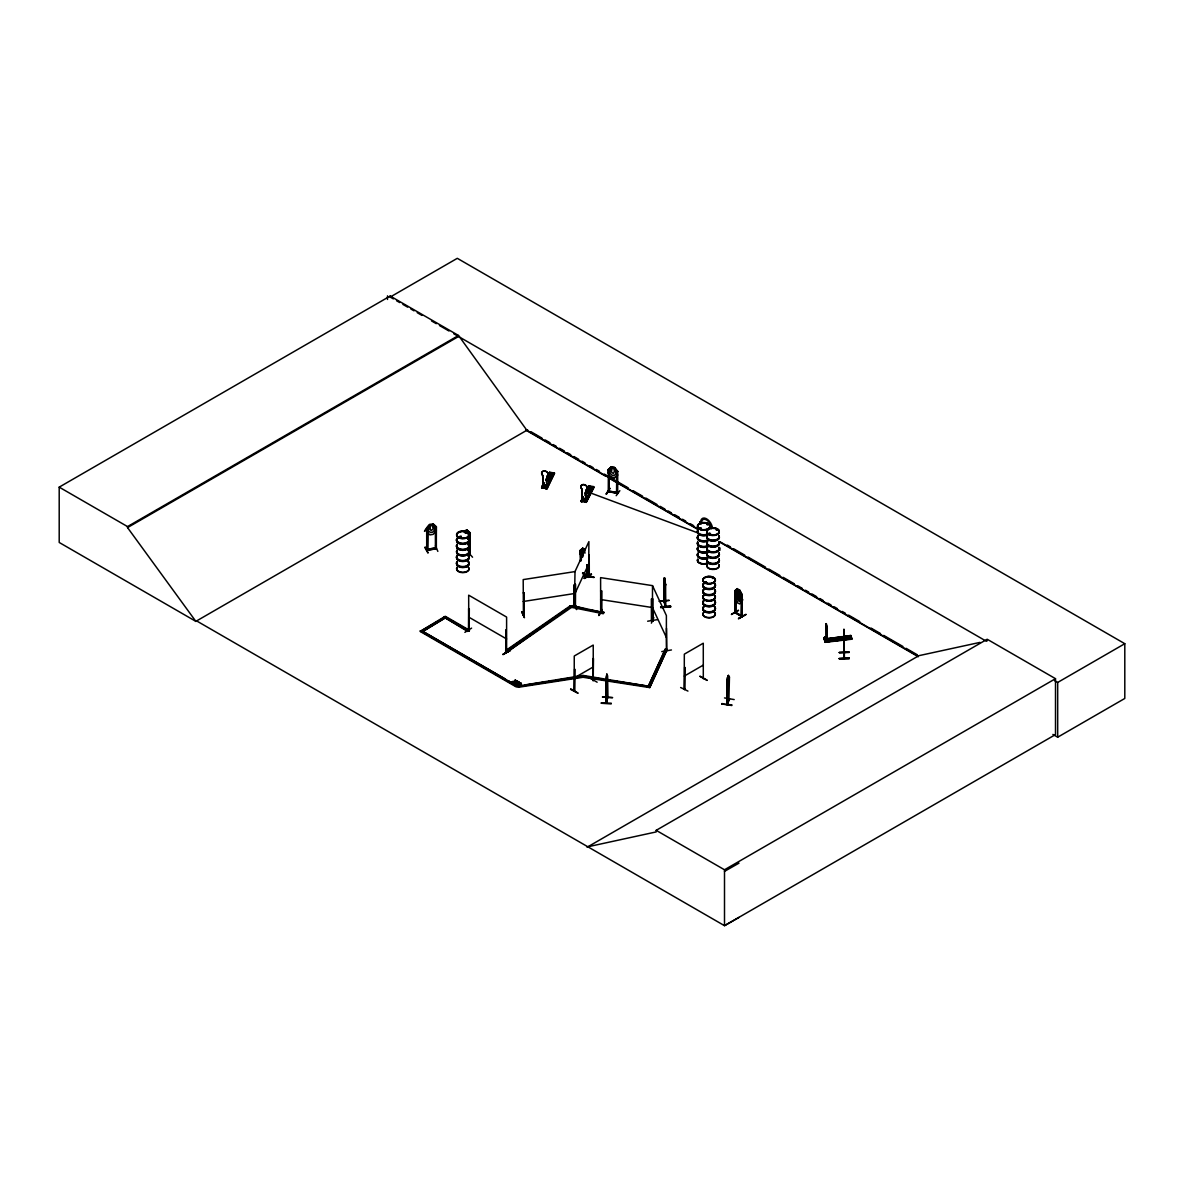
<?xml version="1.0" encoding="UTF-8"?>
<svg xmlns="http://www.w3.org/2000/svg" width="1184" height="1184" viewBox="0 0 1184 1184"><rect width="100%" height="100%" fill="white"/><g stroke="black" fill="none" stroke-linecap="round" stroke-linejoin="round"><path stroke-width="1.5" d="M664.461 600.392L664.268 601.857L664.52 577.703L664.135 579.376M665.26 606.415L665.171 584.511M665.63 584.467L665.63 606.312M826.092 638.516L826.965 640.396L827.276 628.068L826.299 623.628L826.299 638.487L825.618 637.732M825.011 637.776L826.328 638.132L825.633 637.85M826.758 640.411L827.068 628.097L826.092 623.657M606.09 680.548L606.445 703.296L606.223 680.785M825.84 637.821L825.337 638.368M826.151 623.672L826.299 638.487L826.092 637.569M606.637 675.812L606.534 681.644L606.563 680.8M729.374 698.678L726.798 704.51L726.991 681.747L726.754 682.62L727.509 677.263L727.198 704.613L727.879 677.159M727.109 703.355L727.464 704.066M728.9 699.478L729.448 677.1L728.264 675.472L729.448 677.1M611.255 703.207L601.265 702.852M611.196 703.932L601.206 703.252M581.092 559.884L581.078 550.575M664.416 581.255L664.668 578.902M735.678 591.053L735.516 613.075C737.292 611.995 733.532 611.669 735.915 612.113M741.421 594.368L741.347 616.45L741.598 601.62M546.475 486.594L547.2 476.042A3.36 2.62 27 0 0 547.2 472.164A3.36 2.62 27 0 0 542.642 471.395A3.36 2.62 27 0 0 542.642 475.272L543.308 485.943L547.186 486.52L547.556 485.44L547.556 486.876L542.731 486.047L542.731 484.626L543.101 485.825M585.592 500.181L586.317 489.628A3.36 2.62 27 0 0 586.317 485.751A3.36 2.62 27 0 0 581.773 484.981A3.36 2.62 27 0 0 581.773 488.844L582.439 499.515M606.652 681.022L606.77 675.191M605.986 681.333L606.904 673.992L606.578 702.378M427.838 528.212L427.602 550.264L427.676 528.286L426.802 528.434M435.638 526.924L436.422 526.88L436.274 548.769L426.699 550.353L426.699 528.242L427.764 528.064M606.992 679.172L606.46 683.775L606.193 682.961M616.908 471.336L616.642 493.269L616.642 471.158L617.708 471.365L617.693 493.476L608.265 491.626L608.384 469.53L609.242 469.708L609.094 491.819M576.578 609.597L573.826 603.618L574.936 606.682M575.602 606.371L575.261 605.394M731.919 704.82L722.018 704.154M722.003 704.243L722.136 703.474M731.801 705.531L722.107 703.903M664.194 580.308L664.52 577.822M570.259 606.03L579.997 607.555M664.091 601.339L665.423 606.178M664.638 601.709L664.476 579.346M665.793 606.874L664.594 601.309M825.041 638.487C823.768 633.114 825.618 647.041 824.789 637.214M545.173 485.011L544.344 486.062L544.773 484.907M544.758 485.618L544.581 484.626M583.194 499.026L584.038 498.331L583.964 499.248M583.638 499.456L583.904 498.198L583.816 499.604M729.536 699.019L727.302 704.495M570.584 689.369L577.896 693.262M570.762 688.836L577.896 692.936M680.637 687.519L687.948 691.086M470.063 554.053L469.145 555.044L469.944 532.726L470.166 554.793L470.27 532.904L467.132 530.121L463.98 530.876L464.616 532.741L466.096 530.98M575.646 606.371L575.187 605.468M612.483 697.716L602.552 696.814M607.644 698.057L607.2 675.531C605.69 669.493 606.238 700.114 606.09 703.266L607.303 697.494M607.17 697.346L607.703 696.74L606.519 703.178M612.528 697.509L602.478 697.169M664.86 584.659L664.416 582.78M460.443 537.21L458.519 537.062A6.26 3.611 0 0 1 461.198 536.204M466.244 533.288L467.044 533.096M466.244 533.007L466.659 532.696M466.082 533.066L467.044 532.918L466.037 533.17M700.736 528.834C702.778 528.108 698.516 527.324 699.744 528.922M700.01 528.774L700.691 529.07M701.224 528.686C700.084 527.709 702.334 528.612 700.588 528.863M707.84 524.69L707.292 524.009M706.922 524.556L707.928 524.305M707.366 524.556L707.1 524.586M708.787 534.028L709.897 533.229M709.719 534.014L709.719 533.259M710.563 533.599L709.083 534.162M716.202 529.914L717.208 529.988M705.472 582.35L706.463 582.054L704.939 582.602M706.626 582.602L705.782 581.655M712.605 577.851L712.413 578.488M713.182 578.488L712.872 578.118M844.029 641.506L843.926 629.118L844.029 658.422L844.029 656.972M586.879 492.411L589.114 492.44L587.012 492.5M586.909 492.574C588.492 489.318 589.854 494.986 586.909 492.352M664.52 588.063L664.979 590.076L663.972 582.78M738.017 589.662L741.998 598.364L739.63 600.466L737.218 599.074L734.761 594.279L737.218 592.133L739.586 593.598L740.755 600.288L739.216 601.457L736.093 597.594L738.106 589.617M653.08 608.191L653.08 621.304L651.452 619.913L652.606 621.319M652.502 620.86L651.629 620.801L651.555 598.823L651.555 620.727L652.414 620.875L652.502 585.636L600.599 577.629L600.673 612.912L601.502 613.016L601.576 590.875L600.599 590.934L601.487 591.068M653.109 621.363L652.961 620.046M666.488 628.319L666.799 650.756L666.252 649.942M844.414 653.183L844.429 651.836M844.414 658.348L843.926 630.658M612.365 467.636L611.344 471.928L613.401 473.674L614.466 471.01L613.43 467.769L612.394 467.576M436.245 548L435.194 548.74L436.052 547.733M727.509 687.682L729.137 680.43L727.509 687.682L726.769 682.591L728.382 675.368L727.642 685.107L727.154 684.263M724.519 697.924L734.198 699.581M727.346 703.71L729.226 699.004M464.069 531.054L467.177 530.18L470.166 532.963L469.101 532.933M524.246 614.096L523.224 614.259M575.113 605.986L574.906 606.785L575.468 605.971M544.107 485.544L544.862 485.248M583.505 498.464L583.312 499.308L584.23 498.627M515.292 679.927L514.626 684.382L514.626 681.629L512.258 681.644L512.258 683.02L514.714 682.694L515.292 679.927L515.736 681.555M508.291 680.726L518.311 686.513L518.888 685.092L521.315 684.781L521.315 683.405L518.888 683.716L516.387 687.001L420.157 631.442L445.258 616.272L468.968 629.962L467.576 630.761L443.867 617.071L467.576 631.442L468.968 630.643L445.258 616.953L421.741 630.524M664.446 651.511L647.84 687.297L665.201 649.202L667.095 649.498L649.735 687.593L583.061 677.278L518.281 687.297L518.977 682.058L518.977 684.781L521.315 684.781M515.203 682.961L517.63 682.65L517.63 681.274L515.203 681.584L514.167 684.115L514.626 681.629M515.736 680.193L515.277 681.288L517.63 681.274M518.281 687.297L518.326 683.76L515.943 683.775L515.943 685.151L518.4 684.826M519.436 683.686L519.436 682.324M575.232 584.348L575.217 606.978L574.358 607.17L575.01 571.546L588.892 541.621L588.64 577.407M584.245 575.912L594.102 577.23L584.348 575.72M575.661 605.512L574.136 606.356M598.734 615.458L601.812 609.464L598.778 615.414M601.798 609.464L599.208 615.414M601.576 612.424L600.51 612.868L600.584 611.832M600.732 611.832L601.65 611.965L600.51 612.069M652.502 598.956L651.555 598.823M651.363 623.154L653.849 617.515M427.957 552.987L424.775 547.496M427.972 552.647L425.248 547.008M521.715 612.069L524.468 617.737L521.804 611.669M738.239 610.308L731.52 614.2M738.564 610.426L731.446 614.54M464.868 632.36L471.602 628.112M588.892 563.525L575.01 593.45L523.195 601.502M420.157 630.761L516.387 686.32L582.558 675.502L583.061 677.278L583.564 675.502L648.358 686.202L635.764 684.248M583.061 677.278L583.564 675.502M649.735 687.593L667.095 649.498M468.331 630.51L469.086 630.939L468.672 608.472L468.464 630.584M469.027 630.894C470.462 630.14 467.458 629.133 469.027 630.095M505.627 651.259L506.693 651.496L505.642 651.452M543.308 485.943L542.642 475.272M547.156 488.785L541.902 487.749L542.731 484.626M547.2 476.042L547.141 476.16A3.36 2.62 27 0 0 547.141 472.283A3.36 2.62 27 0 0 542.583 471.513A3.36 2.62 27 0 0 542.583 475.391M544.255 483.072L541.65 487.912L543.885 483.338M546.727 488.563L554.452 473.038L549.628 472.224L546.076 479.476L550.9 480.304L546.076 479.194M544.3 483.235L541.576 487.852M546.608 478.706L549.687 472.668L546.061 480.438M543.693 485.055L545.173 485.307L543.693 485.055C541.991 488.148 546.801 488.962 545.173 485.307M546.372 480.497L550.96 473.052M546.475 480.512L550.575 472.668M544.344 486.062L544.729 485.484M544.403 485.322L544.699 484.804M546.224 482.11L550.19 474.562M547.141 488.8L554.452 473.304L545.484 488.533L553.268 473.452M545.794 488.4L553.52 473.156L554.201 473.615M546.105 488.622L553.017 475.05M554.452 473.038L546.52 488.711L545.484 488.533M582.38 499.633L581.773 488.844M581.744 501.646L581.847 498.212L581.448 500.95L585.518 501.631L585.902 500.566L586.272 502.371M586.258 489.732L586.317 489.628A3.36 2.62 27 0 0 586.258 485.869A3.36 2.62 27 0 0 581.714 485.1A3.36 2.62 27 0 0 581.714 488.962M581.448 500.95L582.232 498.272M581.433 501.572L583.12 496.954M586.095 490.901L588.759 485.795L593.584 486.624L585.592 502.297L584.585 502.09L592.947 487.142M581.018 501.335L583.372 496.644M588.759 485.795L585.192 493.062L590.017 493.876L585.192 492.781L585.976 491.242L590.801 492.07L585.976 491.242L697.953 532.933M582.75 498.775L584.289 498.878C583.638 504.532 585.754 497.561 582.75 498.775L582.75 501.158L582.824 498.642M585.177 494.024L589.07 486.491M585.266 494.039L589.691 486.239L585.34 495.682M585.503 494.083L589.691 486.239M585.133 495.474L589.647 486.402M584.6 502.105L589.306 493.077M590.757 490.043L592.696 486.905M593.584 486.624L585.888 501.986L580.722 501.468M593.894 487.305L586.213 502.386L593.968 487.275L588.492 486.387M587.664 565.212C589.765 569.904 585.207 578.014 587.634 575.306M582.794 573.367L587.738 576.208L587.264 575.513M735.264 590.668L735.19 612.528L742.235 616.509M469.19 554.275L469.352 555.03M469.9 554.615L469.012 554.852L470.033 554.615M470.063 554.852L469.101 554.837M606.519 494.172L609.834 488.311M609.76 488.681L606.075 494.157L609.849 488.311M607.57 698.086L607.644 675.679M608.384 469.53L608.102 473.2L611.284 477.3L614.54 477.877L617.589 475.036M609.153 491.848L609.094 469.944M614.452 467.591L611.329 466.984L608.102 469.722L611.314 466.822L609.775 472.697L611.862 475.169L613.948 475.583L616.006 473.911L614.54 467.458L617.722 471.558L614.511 467.517L611.284 466.881M617.708 471.365L616.657 471.439M608.25 491.686L609.346 490.827L608.324 490.59M619.854 490.679L616.183 495.696M572.183 605.616L571.546 607.362L507.166 651.999L572.183 605.616L603.855 612.661L603.218 613.726L571.546 607.362L570.037 605.956L603.218 613.046L603.855 611.98M574.196 691.204L574.255 656.01L593.228 645.058L593.273 680.622M684.914 688.6L684.574 689.547L684.885 667.421M684.248 689.354L684.322 654.16L703.281 643.208L703.296 678.758M588.848 576.046L589.04 576.578M575.439 606.83L575.572 584.393M701.032 528.538L699.907 528.079M709.571 533.555L710.148 533.851M713.02 578.34L712.516 577.999M468.094 539.09L470.166 536.382M468.198 539.194L470.27 536.382M824.996 641.358L825.278 642.32L851.977 639.182L851.696 638.087L825.011 641.417M825.085 638.087L825.189 641.92L851.903 638.827L849.165 638.975L848.158 635.838L850.867 635.512L851.873 638.65L825.204 641.965M827.675 638.724L850.867 635.512M850.985 636.459L824.227 639.434M435.194 548.162L426.699 549.346L435.194 547.94M426.699 550.146L436.378 548.754M524.26 614.289C521.759 613.238 525.074 615.532 523.402 615.029M575.01 606.001L574.136 606.578M574.225 606.889L574.906 606.785M824.641 637.984L824.73 637.969M426.802 531.912L429.925 534.902L433.196 534.354L436.393 530.284M584.097 498.849L583.268 499.648L583.771 498.73M617.619 474.976L614.452 477.833L611.329 477.226M581.862 557.042L580.278 553.816L580.278 550.338L582.735 548.192L581.522 553.698L583.09 556.672M580.456 561.334L580.352 550.294L582.765 548.31L585.133 549.583L582.646 548.236M742.235 594.679L739.586 590.12L737.218 588.655L734.85 590.757L735.027 612.794L741.983 616.731L741.983 594.827L741.228 594.486L742.235 594.679L742.235 616.568M734.924 590.846L737.336 588.729M734.924 590.712L734.85 597.772L737.144 602.597L739.63 603.944C746.438 596.144 740.474 601.22 737.336 598.971M652.502 585.636L666.385 615.562L666.385 650.771L666.459 649.365M458.711 537.225L460.28 537.225M699.848 528.626L700.262 527.872M706.966 524.305L707.322 524.334M705.353 581.803L705.62 582.661M706.567 582.484L705.131 582.602M547.926 478.499L549.687 478.395M549.835 478.943L547.896 478.913M549.642 479.313L549.968 478.454M541.946 487.601L543.264 488.134M546.401 488.666L546.786 486.979L546.401 488.06L542.331 487.364L541.961 486.15M581.625 501.602L582.276 501.72M570.037 605.956L505.657 650.593L507.166 651.318M508.646 649.202L567.047 608.724M839.456 637.88L840.448 637.584M600.584 612.631L601.59 612.735L600.51 612.868M574.58 669.138L574.521 691.397L574.817 669.271M592.918 658.556L593.169 680.637L593.48 658.511M597.136 682.206L590.002 678.106M707.011 680.06L700.055 676.256M707.04 680.43L699.907 676.33M506.619 652.251L505.716 652.088L505.968 630.006L506.116 651.91M510.496 650.534L503.022 654.471L510.141 649.942M503.022 654.471L510.2 650.327L503.126 654.471M196.722 620.964L195.952 621.422L59.2 542.464L59.2 487.142L390.187 296.044L458.519 335.486L526.85 430.266L697.702 528.908M390.187 296.044L390.187 297.066L457.305 258.319L1124.8 643.696L1124.8 698.456L1057.682 737.203L1052.887 734.42M59.2 487.142L127.532 526.584L458.519 335.486M738.994 917.422L724.504 925.681L196.633 620.919L195.848 621.363L127.532 527.605L458.519 336.508M195.848 621.363L527.62 429.822M580.278 550.338L580.708 561.201M580.352 553.772L581.936 556.998M586.702 575.335L582.794 572.79M584.097 577.91L591.23 573.84M584.452 578.517L591.556 574.403L584.156 578.34M719.754 547.585L719.902 550.323M719.443 548.207L719.443 549.11M574.255 677.914L593.228 666.962M737.292 588.611L736.093 594.116L737.647 597.091L739.216 597.979L740.755 596.81L739.704 590.002L741.998 594.901M737.173 592.296L739.63 593.524L741.998 598.246M738.727 593.628L739.6 598.542L738.017 598.986C736.981 598.068 736.7 592.163 738.801 593.584M739.512 593.643L738.801 595.952L737.262 592.192M734.924 597.728L737.262 602.493M735.915 612.912L735.915 600.155M741.273 615.754L735.738 612.557L742.057 615.976M738.624 618.3C760.898 606.104 723.498 627.224 745.802 614.614M684.322 676.064L703.281 665.112M587.086 847.241L918.858 655.684L979.982 642.394M587.856 846.782L656.188 831.923L656.188 830.339L987.175 639.242L1055.506 678.684L1055.506 734.583L724.504 925.681L724.504 869.781L1055.506 678.684M987.175 640.825L986.405 641.284L453.753 333.755M1054.515 680.608L1057.682 682.443L1124.8 643.696M724.504 871.38L738.994 863.121M608.28 491.419L617.811 493.284M583.682 499.692L583.549 498.656M459.037 537.418L460.132 537.344M710.356 534.162L709.231 533.895M608.502 490.635L608.428 491.419M617.619 493.506L617.796 492.455L616.805 492.574M617.693 492.677L609.227 491.242L616.982 492.263M436.334 548.799L436.171 526.673M523.284 613.978L523.417 615.058L523.195 579.598L575.01 571.591M426.773 549.272L426.773 550.072M684.604 689.517L684.633 667.288M469.16 553.964L469.944 553.831M472.549 557.22L469.13 553.357M716.808 529.973L716.483 529.988M549.406 479.18L548.074 479.061M549.376 472.801L554.452 473.319M550.308 472.964L549.628 472.224M587.072 575.794L587.027 564.842M433.196 523.935L429.896 524.423C415.258 545.01 436.082 511.251 428.386 530.846L430.517 532.563L432.634 532.208L434.72 529.796L433.166 523.876L436.422 526.88M432.071 524.66L431.02 524.838L429.984 527.975L431.02 530.684L433.152 528.982L432.042 524.601M435.386 527.087L436.274 526.865L433.122 523.979M435.46 545.735L437.843 551.374M524.068 592.77L523.195 592.918L524.157 592.962L524.083 614.94L524.157 592.962M574.136 585.029L575.113 585.088L574.136 585.029L574.255 607.185L574.24 585.222M647.648 621.215L657.357 619.661M661.767 651.6L671.446 649.957M517.778 686.202L521.374 685.64M524.971 685.092L530.373 684.248M533.969 683.701L537.566 683.138M541.162 682.591L544.773 682.028M548.37 681.466L551.966 680.918M555.562 680.356L568.157 678.402M571.754 677.855L575.365 677.292M578.961 676.745L582.558 676.182M649.735 686.898L583.061 676.582L518.281 686.616L422.925 631.442M515.277 682.65L517.63 682.65M518.977 683.42L521.315 683.405M512.258 681.644L514.714 681.333M515.943 683.775L518.4 683.464M824.197 637.51C830.961 637.377 821.563 636.4 824.419 639.996M838.524 637.244L841.232 636.652L842.238 639.774L841.232 636.652M843.644 636.37L846.353 636.045C850.349 640.544 842.238 640.13 843.644 636.652M851.118 636.859L850.867 635.808L824.168 638.946L825.204 641.787M826.136 639.419L849.298 636.755M826.21 639.774L849.372 637.11L825.115 640.13M825.204 640.352L827.823 639.819L827.912 641.462L826.906 637.199M842.238 639.493L839.53 640.1L838.524 636.962M426.936 550.382L426.699 549.554M663.958 579.272L664.046 601.354L665.408 606.918L665.171 584.171M664.564 578.902L665.748 584.985M659.281 601.442L669.271 600.377L659.296 601.132M660.613 606.889L670.588 606.178L660.613 606.963M660.613 607.348L670.662 606.889L660.687 607.658M468.598 630.332L469.412 630.761M587.486 575.557L582.558 572.938M735.382 612.587L734.953 611.862M741.939 615.932L741.939 616.731M435.431 548.932L435.372 526.791M849.239 652.266L839.175 652.606L849.239 652.147M839.175 652.473L849.239 652.458M839.175 658.422L849.239 658.348L839.175 658.659M607.185 679.039L606.904 684.411M606.785 684.352L606.489 686.365L606.104 684.722M700.44 546.312L699.788 546.031A6.29 3.626 0 0 1 697.687 542.139M459.496 536.574L460.339 536.781M728.13 676.538L727.775 682.99L727.509 682.265M727.524 687.564L726.887 686.024M600.599 599.533L652.428 607.555L666.385 637.466M667.095 650.179L665.201 649.202M583.564 676.182L587.175 676.745M590.772 677.292L594.368 677.855M597.964 678.402L601.561 678.965M606.963 679.794L610.559 680.356M614.156 680.918L617.767 681.466M621.363 682.028L624.96 682.591M628.556 683.138L632.152 683.701M582.232 499.411L585.651 500.062M573.959 604.003L576.549 609.227M608.265 469.722L609.198 469.737M572.183 606.297L586.258 609.124M589.78 609.834L603.855 612.661M697.731 541.991A6.231 3.596 0 0 0 699.966 545.78L699.848 545.676M840.744 637.392L841.439 638.428L839.545 638.428M651.57 620.756L652.621 620.682M506.249 652.414L506.116 651.111M470.033 553.816L469.811 554.6M390.187 297.066L393.369 298.901M396.551 300.736L399.733 302.571M402.9 304.406L407.666 307.159M410.848 308.994L414.03 310.83M417.212 312.665L421.978 315.418M431.509 320.923L436.274 323.676M439.456 325.511L448.988 331.002M710.518 527.99L711.51 528.567A7.06 4.07 60 0 0 706.522 519.924A7.06 4.07 60 0 0 701.52 522.81M530.817 431.657L541.991 438.11M545.188 439.96L549.983 442.727M553.165 444.562L556.362 446.412M559.558 448.248L564.354 451.015M567.55 452.865L570.732 454.715M573.929 456.55L578.724 459.318M581.921 461.168L585.103 463.003M589.898 465.771L593.095 467.621M596.292 469.456L599.474 471.306M604.269 474.074L607.466 475.909M610.663 477.759L628.23 487.897M633.011 490.664L642.601 496.2M645.783 498.035L656.972 504.488M660.154 506.338L664.949 509.105M668.146 510.94L671.343 512.79M674.54 514.64L679.32 517.393M682.517 519.243L685.714 521.093M690.494 523.846L693.691 525.696M727.228 545.054L730.424 546.904M733.621 548.74L744.795 555.192M747.992 557.042L765.56 567.18M768.742 569.03L779.93 575.483M783.112 577.318L794.301 583.786M797.483 585.621L802.278 588.389M805.475 590.239L808.672 592.074M811.869 593.924L816.649 596.692M819.846 598.527L823.043 600.377M827.823 603.144L831.02 604.98M834.217 606.83L837.414 608.665M842.209 611.432L845.391 613.282M848.588 615.118L859.762 621.585M870.95 628.038L880.526 633.558M883.723 635.408L902.889 646.464M906.071 648.314L917.26 654.767M720.064 541.813L918.074 656.143M525.8 430.118L605.912 476.368M609.109 478.218L697.228 529.085M719.65 542.035L918.31 656.735M582.558 573.5L587.412 576.312L587.412 565.36M468.672 617.071L506.604 638.975M514.167 682.754L512.687 683.257L512.687 681.895M517.852 684.885L516.372 685.403L516.372 684.026M424.508 632.36L505.124 678.906M656.188 830.339L724.504 869.781M506.604 652.206L506.604 617.071L468.672 595.167L468.775 630.406M549.864 478.528L548.606 477.981L547.792 478.987M841.38 637.939C837.976 636 839.767 640.781 841.484 637.865M586.776 575.972L586.776 564.99M467.132 530.121L468.627 535.938M701.076 524.142L699.655 521.715L700.632 522.292A8.451 4.884 60 0 1 705.827 518.444A8.451 4.884 60 0 1 712.383 527.294M582.558 675.502L583.061 676.582M583.46 555.089C582.35 554.171 582.232 548.192 584.23 549.702L585.029 553.12M826.98 638.561L827.823 640.958M826.225 637.895L826.965 640.396M824.538 637.244L825.056 637.939M825.115 641.269L824.271 637.732M664.402 577.718L664.786 587.501L664.194 582.913M664.076 579.524L664.298 580.737M670.662 606.904L670.588 606.134M665.186 584.274L665.408 585.014L664.86 579.657L664.86 590.076M606.785 674.11L606.992 676.567M664.712 579.538L664.86 583.135M1057.682 682.443L1057.682 737.203M726.813 703.636L726.813 704.436M652.843 598.897L652.769 621.422M601.576 590.875L601.576 612.986M593.954 577.54L584.215 576.075M592.873 679.601L592.873 680.474M589.232 554.985L589.306 576.963M586.302 500.107L586.687 499.026L586.687 500.447L581.847 499.633L581.847 498.212M581.344 554.26L581.344 559.736M520.886 683.153L520.886 684.53M518.977 682.058L518.977 684.781M518.888 683.716L518.888 685.092M517.186 681.022L517.186 682.398M505.968 630.006L505.968 651.91M469.308 608.842L469.145 630.939M387.508 295.837L387.508 299.463M127.532 526.584L127.532 527.605M714.618 589.824A6.364 3.67 0 0 1 709.098 595.33A6.364 3.67 0 0 1 703.592 589.824M714.544 590.194A6.275 3.626 0 0 1 709.098 595.626A6.275 3.626 0 0 1 703.666 590.194M714.544 595.049A6.29 3.626 0 0 1 709.098 600.495A6.29 3.626 0 0 1 703.666 595.049M714.514 595.315A6.246 3.611 0 0 1 709.098 600.717A6.246 3.611 0 0 1 703.696 595.315M714.618 583.771A6.364 3.67 0 0 1 709.098 589.292A6.364 3.67 0 0 1 703.592 583.771M714.544 589.188A6.275 3.626 0 0 1 709.098 594.62A6.275 3.626 0 0 1 703.666 589.188M714.544 584.156A6.275 3.626 0 0 1 709.098 589.588A6.275 3.626 0 0 1 703.666 584.156M714.618 589.514A6.364 3.67 0 0 1 709.098 595.019A6.364 3.67 0 0 1 703.592 589.514M714.618 583.46A6.364 3.67 0 0 1 709.098 588.981A6.364 3.67 0 0 1 703.592 583.46M714.529 583.15A6.26 3.611 0 0 1 709.098 588.566A6.26 3.611 0 0 1 703.681 583.15M714.618 607.052A6.364 3.67 0 0 1 709.098 612.557A6.364 3.67 0 0 1 703.592 607.052M714.544 607.422A6.275 3.626 0 0 1 709.098 612.853A6.275 3.626 0 0 1 703.666 607.422M714.514 612.158A6.246 3.611 0 0 1 709.098 617.574A6.246 3.611 0 0 1 703.696 612.158M714.514 595.818A6.246 3.611 0 0 1 709.098 601.22A6.246 3.611 0 0 1 703.696 595.818M714.544 612.483A6.29 3.626 0 0 1 709.098 617.93A6.29 3.626 0 0 1 703.666 612.483M714.544 595.508A6.29 3.626 0 0 1 709.098 600.954A6.29 3.626 0 0 1 703.666 595.508M714.618 600.998A6.364 3.67 0 0 1 709.098 606.519A6.364 3.67 0 0 1 703.592 600.998M714.544 606.415A6.275 3.626 0 0 1 709.098 611.847A6.275 3.626 0 0 1 703.666 606.415M714.544 601.383A6.275 3.626 0 0 1 709.098 606.815A6.275 3.626 0 0 1 703.666 601.383M714.618 606.741A6.364 3.67 0 0 1 709.098 612.246A6.364 3.67 0 0 1 703.592 606.741M714.618 600.688A6.364 3.67 0 0 1 709.098 606.208A6.364 3.67 0 0 1 703.592 600.688M714.529 600.377A6.26 3.611 0 0 1 709.098 605.794A6.26 3.611 0 0 1 703.681 600.377M719.191 542.272A6.364 3.67 0 0 1 712.22 546.86A6.364 3.67 0 0 1 707.529 541.384M719.088 542.642A6.26 3.611 0 0 1 712.235 547.156A6.26 3.611 0 0 1 707.618 541.769M719.088 547.363A6.246 3.611 0 0 1 712.235 551.877A6.246 3.611 0 0 1 707.632 546.505M719.191 536.234A6.364 3.67 0 0 1 712.22 540.822A6.364 3.67 0 0 1 707.529 535.346M719.102 541.621A6.275 3.626 0 0 1 712.22 546.15A6.275 3.626 0 0 1 707.618 540.748M719.102 536.589A6.275 3.626 0 0 1 712.22 541.118A6.275 3.626 0 0 1 707.618 535.716M719.191 541.961A6.364 3.67 0 0 1 712.22 546.549A6.364 3.67 0 0 1 707.529 541.073M719.191 535.923A6.364 3.67 0 0 1 712.22 540.511A6.364 3.67 0 0 1 707.529 535.035M719.102 535.582A6.275 3.626 0 0 1 712.22 540.111A6.275 3.626 0 0 1 707.618 534.709M719.191 559.499A6.364 3.67 0 0 1 712.22 564.087A6.364 3.67 0 0 1 707.529 558.611M719.102 559.854A6.275 3.626 0 0 1 712.22 564.398A6.275 3.626 0 0 1 707.618 558.981M719.088 564.59A6.246 3.611 0 0 1 712.235 569.104A6.246 3.611 0 0 1 707.632 563.732M719.31 549.184A6.26 3.611 0 0 1 711.421 552.676A6.26 3.611 0 0 1 707.618 547.378M719.102 564.931A6.275 3.626 0 0 1 712.22 569.474A6.275 3.626 0 0 1 707.618 564.058M719.191 553.461A6.364 3.67 0 0 1 712.22 558.049A6.364 3.67 0 0 1 707.529 552.573M719.088 558.848A6.26 3.611 0 0 1 712.235 563.377A6.26 3.611 0 0 1 707.618 557.975M719.102 553.816A6.275 3.626 0 0 1 712.22 558.345A6.275 3.626 0 0 1 707.618 552.943M719.191 559.188A6.364 3.67 0 0 1 712.22 563.776A6.364 3.67 0 0 1 707.529 558.3M719.191 553.135A6.364 3.67 0 0 1 712.22 557.738A6.364 3.67 0 0 1 707.529 552.262M719.102 552.81A6.275 3.626 0 0 1 712.22 557.338A6.275 3.626 0 0 1 707.618 551.936M706.937 541.044A6.364 3.67 0 0 1 699.256 540.452A6.364 3.67 0 0 1 698.249 536.026M706.878 546.046A6.231 3.596 0 0 1 699.966 545.78M706.937 534.99A6.364 3.67 0 0 1 699.256 534.413A6.364 3.67 0 0 1 698.249 529.973M706.937 540.733A6.364 3.67 0 0 1 699.256 540.141A6.364 3.67 0 0 1 698.249 535.716M706.937 534.68A6.364 3.67 0 0 1 699.256 534.102A6.364 3.67 0 0 1 698.249 529.662M706.892 535.301A6.275 3.626 0 0 1 699.936 535.035A6.275 3.626 0 0 1 697.702 531.231M706.892 534.28A6.26 3.611 0 0 1 699.951 534.028A6.26 3.611 0 0 1 697.702 530.21M706.892 541.34A6.26 3.611 0 0 1 699.951 541.073A6.26 3.611 0 0 1 697.702 537.27M706.892 540.333A6.26 3.611 0 0 1 699.951 540.067A6.26 3.611 0 0 1 697.702 536.263M706.907 546.224A6.29 3.626 0 0 1 699.936 545.957M706.937 558.271A6.364 3.67 0 0 1 699.256 557.679A6.364 3.67 0 0 1 698.249 553.254M706.878 546.949A6.231 3.596 0 0 1 699.966 546.682A6.231 3.596 0 0 1 697.731 542.894M706.878 563.273A6.231 3.596 0 0 1 699.966 563.007A6.231 3.596 0 0 1 697.731 559.218M706.907 546.668A6.29 3.626 0 0 1 699.936 546.401A6.29 3.626 0 0 1 697.687 542.583M706.937 552.218A6.364 3.67 0 0 1 699.256 551.64A6.364 3.67 0 0 1 698.249 547.2M706.937 557.96A6.364 3.67 0 0 1 699.256 557.368A6.364 3.67 0 0 1 698.249 552.943M706.937 551.907A6.364 3.67 0 0 1 699.256 551.33A6.364 3.67 0 0 1 698.249 546.89M706.892 552.528A6.26 3.611 0 0 1 699.951 552.262A6.26 3.611 0 0 1 697.702 548.458M706.892 551.507A6.26 3.611 0 0 1 699.951 551.256A6.26 3.611 0 0 1 697.702 547.437M706.892 558.567A6.26 3.611 0 0 1 699.951 558.3A6.26 3.611 0 0 1 697.702 554.497M706.892 557.56A6.26 3.611 0 0 1 699.951 557.294A6.26 3.611 0 0 1 697.702 553.49M706.907 563.643A6.29 3.626 0 0 1 699.936 563.377A6.29 3.626 0 0 1 697.687 559.558M706.907 563.451A6.29 3.626 0 0 1 699.936 563.184A6.29 3.626 0 0 1 697.687 559.366M468.331 544.566A6.364 3.67 0 0 1 462.826 550.072A6.364 3.67 0 0 1 457.305 544.566M468.242 544.936A6.26 3.611 0 0 1 462.826 550.368A6.26 3.611 0 0 1 457.394 544.936M468.228 549.672A6.231 3.596 0 0 1 462.826 555.074A6.231 3.596 0 0 1 457.424 549.672M468.272 549.998A6.29 3.626 0 0 1 462.826 555.444A6.29 3.626 0 0 1 457.379 549.998M468.331 538.513A6.364 3.67 0 0 1 462.826 544.033A6.364 3.67 0 0 1 457.305 538.513M458.326 537.758A6.364 3.67 0 0 1 461.168 536.811M468.242 543.93A6.26 3.611 0 0 1 462.826 549.346A6.26 3.611 0 0 1 457.394 543.93M468.257 538.898A6.275 3.626 0 0 1 462.826 544.329A6.275 3.626 0 0 1 457.379 538.898M458.386 538.143A6.275 3.626 0 0 1 461.198 537.21M468.331 544.255A6.364 3.67 0 0 1 462.826 549.761A6.364 3.67 0 0 1 457.305 544.255M468.331 538.202A6.364 3.67 0 0 1 462.826 543.722A6.364 3.67 0 0 1 457.305 538.202M458.326 537.447A6.364 3.67 0 0 1 461.168 536.5M468.242 537.891A6.26 3.611 0 0 1 462.826 543.308A6.26 3.611 0 0 1 457.394 537.891M468.331 561.793A6.364 3.67 0 0 1 462.826 567.299A6.364 3.67 0 0 1 457.305 561.793M468.242 562.163A6.26 3.611 0 0 1 462.826 567.595A6.26 3.611 0 0 1 457.394 562.163M468.228 566.899A6.231 3.596 0 0 1 462.826 572.301A6.231 3.596 0 0 1 457.424 566.899M468.228 550.575A6.246 3.611 0 0 1 462.826 555.992A6.246 3.611 0 0 1 457.409 550.575M468.272 567.225A6.29 3.626 0 0 1 462.826 572.671A6.29 3.626 0 0 1 457.379 567.225M468.272 550.234A6.29 3.626 0 0 1 462.826 555.681A6.29 3.626 0 0 1 457.379 550.234M468.331 555.74A6.364 3.67 0 0 1 462.826 561.26A6.364 3.67 0 0 1 457.305 555.74M468.242 561.157A6.26 3.611 0 0 1 462.826 566.574A6.26 3.611 0 0 1 457.394 561.157M468.257 556.125A6.275 3.626 0 0 1 462.826 561.556A6.275 3.626 0 0 1 457.379 556.125M468.331 561.482A6.364 3.67 0 0 1 462.826 566.988A6.364 3.67 0 0 1 457.305 561.482M468.331 555.429A6.364 3.67 0 0 1 462.826 560.95A6.364 3.67 0 0 1 457.305 555.429M468.242 555.118A6.26 3.611 0 0 1 462.826 560.535A6.26 3.611 0 0 1 457.394 555.118M736.566 594.22L737.81 597.565L736.507 599.518L738.209 598.275L739.926 601.487L738.624 598.024L739.867 596.129L738.239 597.284L736.566 594.22M445.258 617.87L421.548 632.241L445.258 617.87M849.239 657.964L839.175 658.748L849.239 658.748L849.239 657.964M553.683 474.577L548.858 473.748L553.683 474.577M553.165 475.598L548.325 474.769L553.165 475.598M552.38 477.122L547.556 476.308L552.38 477.122M551.685 478.484L546.86 477.67L551.685 478.484M592.799 488.148L587.974 487.334L592.799 488.148M592.281 489.17L587.456 488.356L592.281 489.17M591.497 490.709L586.672 489.88L591.497 490.709M705.975 583.016A6.246 3.611 0 0 0 715.358 579.894A6.246 3.611 0 0 0 705.975 576.771A6.246 3.611 0 0 0 705.975 583.016M705.975 583.52A6.246 3.611 0 0 0 715.358 580.397A6.246 3.611 0 0 0 705.975 577.259A6.246 3.611 0 0 0 705.975 583.52M705.96 583.238A6.29 3.626 0 0 0 715.388 580.086A6.29 3.626 0 0 0 705.96 576.948A6.29 3.626 0 0 0 705.96 583.238M709.926 534.576A6.246 3.611 0 0 0 719.295 531.453A6.246 3.611 0 0 0 709.926 528.33A6.246 3.611 0 0 0 709.926 534.576M709.912 535.094A6.26 3.611 0 0 0 719.31 531.956A6.26 3.611 0 0 0 709.912 528.834A6.26 3.611 0 0 0 709.912 535.094M712.22 552.232A6.29 3.626 0 0 0 719.117 547.704A6.275 3.626 0 0 1 712.22 552.247A6.275 3.626 0 0 1 707.618 546.83A6.29 3.626 0 0 0 712.22 552.232M708.609 534.028A6.275 3.626 0 0 0 719.102 532.415A6.275 3.626 0 0 0 711.421 527.975A6.275 3.626 0 0 0 708.609 534.028M700.617 529.248A6.275 3.626 0 0 0 710.03 526.11A6.275 3.626 0 0 0 700.617 522.973A6.275 3.626 0 0 0 700.617 529.248M700.632 529.722A6.246 3.611 0 0 0 710 526.584A6.246 3.611 0 0 0 700.632 523.461A6.246 3.611 0 0 0 700.632 529.722M699.315 528.863A6.29 3.626 0 0 0 709.838 527.235A6.29 3.626 0 0 0 702.127 522.78A6.29 3.626 0 0 0 699.315 528.863M459.688 537.758A6.275 3.626 0 0 0 469.101 534.62A6.275 3.626 0 0 0 459.688 531.483A6.275 3.626 0 0 0 459.688 537.758M459.703 538.276A6.246 3.611 0 0 0 469.071 535.153A6.246 3.611 0 0 0 459.703 532.03A6.246 3.611 0 0 0 459.703 538.276M459.673 537.965A6.29 3.626 0 0 0 469.101 534.828A6.29 3.626 0 0 0 459.673 531.69A6.29 3.626 0 0 0 459.673 537.965"/></g></svg>
